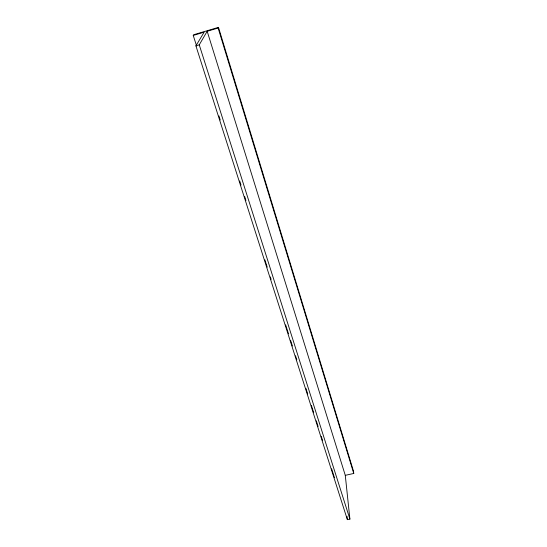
<?xml version="1.0" encoding="UTF-8"?>
<svg xmlns="http://www.w3.org/2000/svg" width="547" height="547" viewBox="0 0 547 547"><rect width="100%" height="100%" fill="white"/><g stroke="black" fill="none" stroke-linecap="round" stroke-linejoin="round"><path stroke-width="0.82" d="M193.241 35.425L204.14 32.184L195.901 45.832L347.366 519.65L349.902 519.11L345.28 475.336L353.759 473.463L218.13 28.02L218.479 27.35L193.713 34.721L193.241 35.425L196.612 45.996M195.901 45.832L199.252 44.84L207.183 31.282L218.13 28.02M218.937 115.916L220.236 119.984M239.709 180.961L241.008 185.03M244.639 196.407L245.938 200.475M264.892 259.825L267.223 267.141M270.341 276.898L271.121 279.339M285.657 324.87L288.515 333.814M290.594 340.316L292.406 346.005M295.524 355.762L296.823 359.83M305.91 388.281L307.722 393.977M311.359 405.361L313.698 412.677M316.289 420.807L318.108 426.496M321.226 436.253L322.525 440.321M331.612 468.772L334.463 477.716M199.252 44.84L349.902 519.11M207.183 31.282L345.28 475.336M218.479 27.35L353.485 471.186L353.759 473.463M347.024 516.279L347.366 519.65"/></g></svg>
